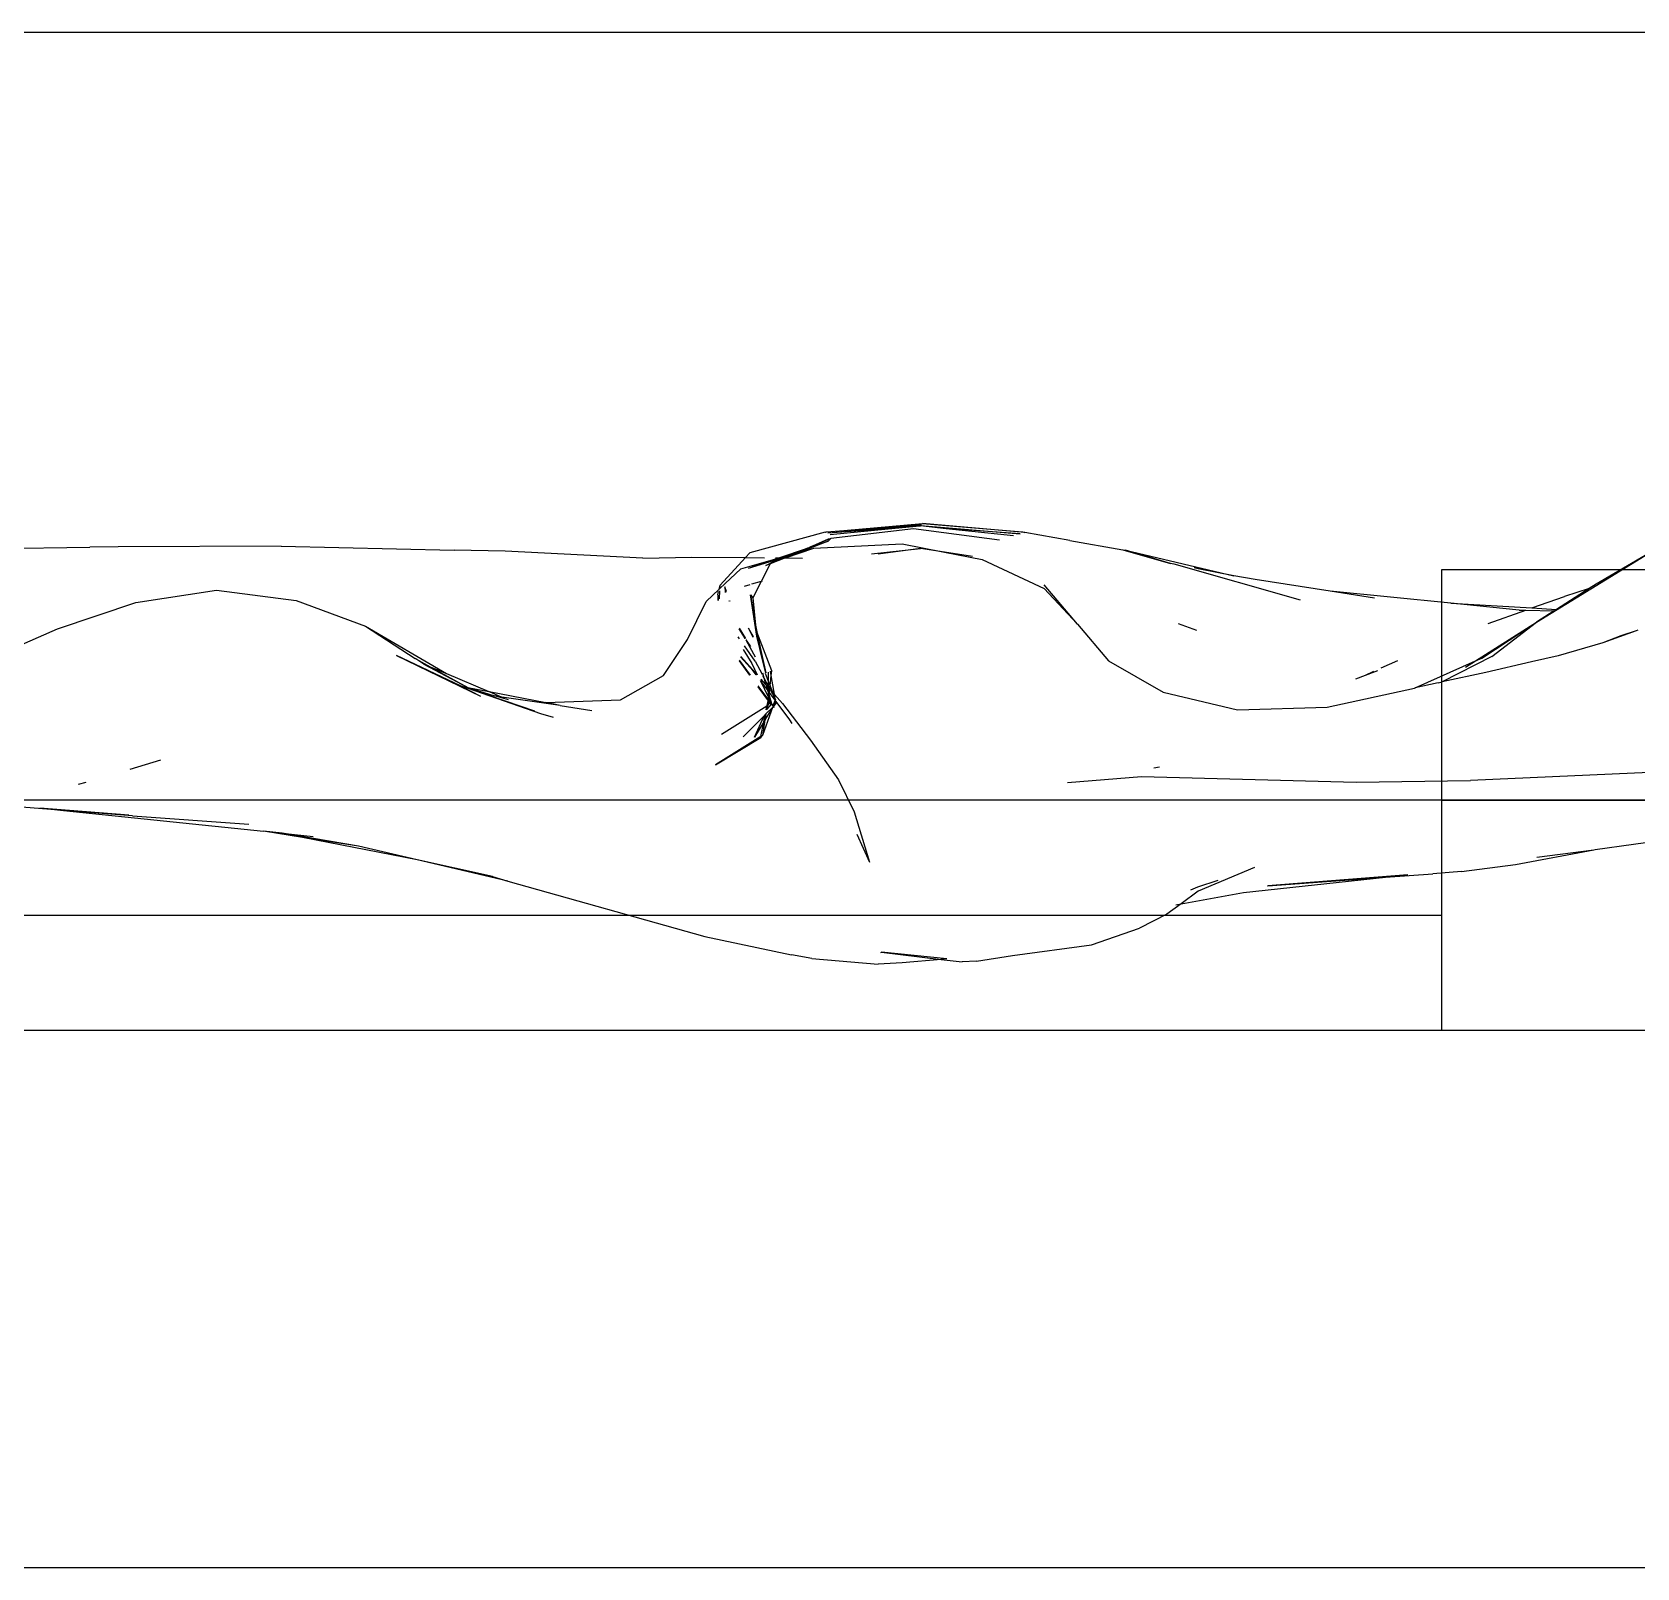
# Model space of a CAD drawing. Header units: millimetres. Extents: x -41292 to 298682, y -22072 to 33155.
# Drawn here: x 31321 to 31530.1, y -13759.4 to -13559.4 of the extents above; entities that cross this region are included whole.
import ezdxf

# ---------------------------------------------------------------- set-up
doc = ezdxf.new("R2010")
doc.units = ezdxf.units.MM
doc.layers.add('창호', color=4, linetype='Continuous')
doc.layers.add('틀', color=8, linetype='Continuous')

# ---------------------------------------------------------------- blocks, each defined once
blk = doc.blocks.new('rmfnasesx')
for p, q in [((58887.61, 1887.9), (58877.81, 1885.22)), ((58887.61, 1887.9), (58887.65, 1887.9)), ((58887.65, 1887.9), (58887.78, 1887.94)), ((58887.78, 1887.94), (58890.02, 1888.11)), ((58899.93, 1888.72), (58887.94, 1887.76)), ((58895.83, 1888.33), (58887.94, 1887.76)), ((58888.25, 1887.6), (58895.83, 1888.33)), ((58899.11, 1888.32), (58888.36, 1887.07)), ((58890.02, 1888.11), (58900.28, 1889.02)), ((58890.02, 1888.11), (58900.14, 1888.9)), ((58895.83, 1888.33), (58899.93, 1888.72)), ((58910.32, 1886.86), (58899.11, 1888.32)), ((58899.93, 1888.72), (58900.01, 1888.71)), ((58900.04, 1888.74), (58900.01, 1888.71)), ((58900.04, 1888.74), (58913, 1887.66)), ((58900.04, 1888.74), (58903.37, 1888.36)), ((58900.28, 1889.02), (58913.32, 1887.92)), ((58913.63, 1887.85), (58900.28, 1889.02)), ((58913, 1887.66), (58903.37, 1888.36)), ((58903.37, 1888.36), (58912.16, 1887.44)), ((58913.32, 1887.92), (58913.63, 1887.85)), ((58919.49, 1886.81), (58913.63, 1887.85)), ((58775.08, 1885.69), (58791.83, 1885.92)), ((58795.52, 1885.99), (58791.83, 1885.92)), ((58816.74, 1886.08), (58795.52, 1885.99)), ((58816.74, 1886.08), (58839.26, 1885.54)), ((58881.55, 1884.55), (58885.31, 1885.82)), ((58882.42, 1884.54), (58886.14, 1885.79)), ((58885.31, 1885.82), (58883.52, 1885.06)), ((58887.98, 1886.73), (58884.24, 1885.26)), ((58884.24, 1885.26), (58886.14, 1885.79)), ((58885.31, 1885.82), (58885.59, 1885.92)), ((58888.36, 1887.07), (58885.59, 1885.92)), ((58885.59, 1885.92), (58888.05, 1887.04)), ((58885.59, 1885.92), (58887.98, 1886.73)), ((58886.14, 1885.79), (58897.62, 1886.35)), ((58887.98, 1886.73), (58888.36, 1887.07)), ((58888.05, 1887.04), (58888.36, 1887.07)), ((58893.63, 1885.07), (58900.04, 1885.78)), ((58900.04, 1885.78), (58894.52, 1885.03)), ((58897.62, 1886.35), (58903.17, 1885.28)), ((58903.17, 1885.28), (58900.04, 1885.78)), ((58919.49, 1886.81), (58926.36, 1885.57)), ((58845.9, 1885.41), (58839.26, 1885.54)), ((58863.84, 1884.51), (58845.9, 1885.41)), ((58863.84, 1884.51), (58870.24, 1884.64)), ((58870.24, 1884.64), (58877.23, 1884.58)), ((58873.91, 1880.97), (58877.23, 1884.58)), ((58876.62, 1883.13), (58880.89, 1884.32)), ((58877.23, 1884.58), (58877.81, 1885.22)), ((58877.23, 1884.58), (58879.69, 1884.56)), ((58877.6, 1883.2), (58882.02, 1884.54)), ((58877.6, 1883.2), (58880.89, 1884.32)), ((58880.44, 1883.76), (58879.28, 1881.48)), ((58879.86, 1883.53), (58880.49, 1883.85)), ((58880.44, 1883.76), (58879.86, 1883.53)), ((58882.42, 1884.54), (58880.44, 1883.76)), ((58880.44, 1883.76), (58882.13, 1884.54)), ((58880.49, 1883.85), (58880.44, 1883.76)), ((58882.02, 1884.54), (58880.49, 1883.85)), ((58880.89, 1884.32), (58881.55, 1884.55)), ((58881.12, 1884.55), (58881.55, 1884.55)), ((58881.55, 1884.55), (58881.69, 1884.55)), ((58881.69, 1884.55), (58883.26, 1884.98)), ((58881.69, 1884.55), (58882.02, 1884.54)), ((58882.02, 1884.54), (58882.13, 1884.54)), ((58882.28, 1884.54), (58882.13, 1884.54)), ((58882.63, 1884.73), (58882.28, 1884.54)), ((58882.28, 1884.54), (58882.42, 1884.54)), ((58882.42, 1884.54), (58884.24, 1885.26)), ((58882.42, 1884.54), (58884.65, 1884.52)), ((58882.99, 1884.83), (58882.63, 1884.73)), ((58883.26, 1884.98), (58882.99, 1884.83)), ((58883.52, 1885.06), (58883.26, 1884.98)), ((58883.52, 1885.06), (58884.24, 1885.26)), ((58903.17, 1885.28), (58908.06, 1884.33)), ((58906.8, 1884.7), (58903.17, 1885.28)), ((58908.06, 1884.33), (58916.12, 1880.56)), ((58926.36, 1885.57), (58926.73, 1885.53)), ((58926.36, 1885.57), (58932.6, 1883.82)), ((58932.6, 1883.82), (58926.73, 1885.53)), ((58926.73, 1885.53), (58940.86, 1882.2)), ((58932.79, 1883.76), (58932.6, 1883.82)), ((58933.07, 1883.73), (58932.79, 1883.76)), ((58949.52, 1879.04), (58933.07, 1883.73)), ((58980.27, 1876.16), (58994.41, 1884.83)), ((58994.41, 1884.83), (58988.03, 1881.12)), ((58873.89, 1880.55), (58876.62, 1883.13)), ((58879.28, 1881.48), (58878, 1881.1)), ((58879.28, 1881.48), (58878.2, 1879.36)), ((58879.38, 1881.51), (58879.28, 1881.48)), ((58936.2, 1883.1), (58935.69, 1883.23)), ((58940.86, 1882.2), (58936.2, 1883.1)), ((58943.6, 1881.74), (58940.86, 1882.2)), ((58953.41, 1880.2), (58943.6, 1881.74)), ((58797.8, 1878.73), (58808.3, 1880.34)), ((58808.3, 1880.34), (58818.68, 1878.97)), ((58872.1, 1878.87), (58873.79, 1880.47)), ((58873.63, 1879.72), (58873.72, 1880.15)), ((58873.63, 1879.72), (58873.63, 1878.99)), ((58873.63, 1879.72), (58873.65, 1879.01)), ((58873.79, 1880.47), (58873.91, 1880.97)), ((58873.79, 1880.47), (58873.89, 1880.55)), ((58873.82, 1879.19), (58873.87, 1880.27)), ((58873.89, 1880.55), (58873.91, 1880.97)), ((58874.74, 1880.17), (58874.54, 1880.79)), ((58874.54, 1880.79), (58874.56, 1880.09)), ((58874.7, 1880.13), (58874.56, 1880.09)), ((58874.56, 1880.09), (58874.6, 1880.02)), ((58877.8, 1881.04), (58877.05, 1880.82)), ((58878.69, 1874.34), (58877.87, 1879.72)), ((58877.87, 1879.72), (58878.2, 1879.36)), ((58877.87, 1879.72), (58878.55, 1875.76)), ((58878.2, 1879.36), (58878.55, 1875.76)), ((58916.12, 1880.56), (58920.47, 1875.89)), ((58920.47, 1875.89), (58916.13, 1881.02)), ((58959.17, 1879.3), (58953.41, 1880.2)), ((58969.11, 1878.64), (58953.41, 1880.2)), ((58979.67, 1878.02), (58983.92, 1879.52)), ((58987.12, 1880.54), (58982.88, 1877.83)), ((58987.12, 1880.54), (58983.92, 1879.52)), ((58988.03, 1881.12), (58987.12, 1880.54)), ((58787.6, 1875.29), (58797.8, 1878.73)), ((58818.68, 1878.97), (58827.72, 1875.65)), ((58869.69, 1873.93), (58872.1, 1878.87)), ((58875.14, 1878.88), (58875.12, 1878.96)), ((58875.16, 1879), (58875.2, 1878.89)), ((58977.99, 1877.75), (58969.11, 1878.64)), ((58969.11, 1878.64), (58979.67, 1878.02)), ((58973.95, 1875.99), (58978.87, 1877.73)), ((58977.99, 1877.75), (58978.87, 1877.73)), ((58978.87, 1877.73), (58982.59, 1877.65)), ((58979.67, 1878.02), (58982.88, 1877.83)), ((58982.59, 1877.65), (58980.27, 1876.16)), ((58982.59, 1877.65), (58982.88, 1877.83)), ((58778.14, 1871.18), (58787.6, 1875.29)), ((58827.72, 1875.65), (58838.3, 1869.47)), ((58827.72, 1875.65), (58834.21, 1871.43)), ((58876.84, 1874.62), (58876.41, 1875.29)), ((58876.42, 1875.37), (58877.25, 1874.05)), ((58876.42, 1875.37), (58876.84, 1874.62)), ((58878.25, 1874.25), (58877.64, 1875.37)), ((58877.64, 1875.37), (58878.18, 1874.23)), ((58878.55, 1875.76), (58878.7, 1874.9)), ((58878.55, 1875.76), (58878.69, 1874.34)), ((58920.47, 1875.89), (58924.51, 1871.12)), ((58936.04, 1875.07), (58933.62, 1875.94)), ((58972.32, 1871.13), (58980.27, 1876.16)), ((58973.14, 1871.49), (58980.27, 1876.16)), ((58974.45, 1871.71), (58980.27, 1876.16)), ((58866.54, 1869.23), (58869.69, 1873.93)), ((58876.45, 1873.99), (58876.26, 1874.26)), ((58877.21, 1874.05), (58876.84, 1874.62)), ((58876.84, 1874.62), (58877.16, 1874.05)), ((58878.48, 1871.07), (58877.08, 1873.08)), ((58877.31, 1873.78), (58878.49, 1871.67)), ((58877.35, 1873.9), (58877.33, 1873.85)), ((58877.83, 1873.12), (58877.33, 1873.85)), ((58877.92, 1872.94), (58877.83, 1873.12)), ((58878.7, 1874.9), (58878.69, 1874.34)), ((58879.08, 1872.75), (58878.69, 1874.34)), ((58880.66, 1869.85), (58878.7, 1874.9)), ((58878.7, 1874.9), (58879.22, 1872.49)), ((58988.9, 1873.48), (58983.11, 1871.77)), ((58993.23, 1875.03), (58988.9, 1873.48)), ((58991.24, 1874.38), (58988.9, 1873.48)), ((58993.23, 1875.03), (58991.24, 1874.38)), ((58993.46, 1875.11), (58993.23, 1875.03)), ((58840.1, 1867.86), (58831.78, 1871.83)), ((58831.78, 1871.83), (58842.7, 1866.53)), ((58834.3, 1871.38), (58834.21, 1871.43)), ((58835.34, 1870.71), (58834.3, 1871.38)), ((58834.3, 1871.38), (58836.15, 1870.36)), ((58876.42, 1871.12), (58877.76, 1869.25)), ((58877.88, 1869.26), (58876.44, 1871.2)), ((58878.26, 1869.8), (58876.59, 1871.65)), ((58876.61, 1871.71), (58877.8, 1870.41)), ((58876.92, 1872.62), (58878.07, 1870.79)), ((58878.48, 1871.07), (58879.38, 1869.38)), ((58879.22, 1872.49), (58879.08, 1872.75)), ((58879.27, 1871.97), (58879.08, 1872.75)), ((58879.22, 1872.49), (58879.39, 1871.72)), ((58879.27, 1871.97), (58879.39, 1871.72)), ((58879.86, 1869.56), (58879.27, 1871.97)), ((58879.39, 1871.72), (58879.86, 1869.56)), ((58924.51, 1871.12), (58931.64, 1867.07)), ((58962.15, 1871.15), (58959.99, 1870.17)), ((58964.45, 1867.62), (58972.32, 1871.13)), ((58974.45, 1871.71), (58968, 1868.39)), ((58971.03, 1870.31), (58972.32, 1871.13)), ((58972.32, 1871.13), (58973.14, 1871.49)), ((58979.62, 1871.02), (58973.67, 1869.62)), ((58983.11, 1871.77), (58979.62, 1871.02)), ((58835.34, 1870.71), (58841.06, 1867.66)), ((58835.34, 1870.71), (58836.15, 1870.36)), ((58836.15, 1870.36), (58841.06, 1867.66)), ((58836.15, 1870.36), (58838.3, 1869.47)), ((58838.3, 1869.47), (58843.81, 1867.14)), ((58860.95, 1866.06), (58866.54, 1869.23)), ((58878.76, 1869.33), (58877.8, 1870.41)), ((58878.26, 1869.8), (58877.8, 1870.41)), ((58878.07, 1870.79), (58878.76, 1869.33)), ((58878.62, 1869.32), (58878.26, 1869.8)), ((58878.69, 1869.33), (58878.26, 1869.8)), ((58879.44, 1869.57), (58879.63, 1868.93)), ((58879.46, 1869.24), (58879.63, 1868.93)), ((58879.63, 1868.93), (58879.89, 1868.04)), ((58879.63, 1868.93), (58880.18, 1867.9)), ((58879.79, 1869.53), (58880.18, 1868.5)), ((58880.18, 1869.68), (58880.18, 1868.5)), ((58880.43, 1867.86), (58880.59, 1869.23)), ((58880.59, 1869.23), (58880.5, 1869.79)), ((58880.59, 1869.23), (58880.66, 1869.85)), ((58881, 1866.78), (58880.59, 1869.23)), ((58957.95, 1869.24), (58956.68, 1868.76)), ((58959.56, 1869.85), (58957.95, 1869.24)), ((58959.03, 1869.73), (58957.95, 1869.24)), ((58973.67, 1869.62), (58968, 1868.39)), ((58850.55, 1864.25), (58840.1, 1867.86)), ((58849.79, 1864.58), (58840.1, 1867.86)), ((58840.1, 1867.86), (58842.7, 1866.53)), ((58841.06, 1867.66), (58844.55, 1866.56)), ((58841.06, 1867.66), (58843.81, 1867.14)), ((58843.81, 1867.14), (58843.84, 1867.12)), ((58843.84, 1867.12), (58845.5, 1866.42)), ((58843.84, 1867.12), (58851.22, 1865.71)), ((58878.85, 1867.74), (58880.16, 1865.93)), ((58880.19, 1866.16), (58878.9, 1867.88)), ((58879.17, 1868.53), (58880.19, 1866.43)), ((58880.1, 1867.34), (58879.18, 1868.57)), ((58879.89, 1868.04), (58879.24, 1868.71)), ((58879.89, 1868.04), (58879.26, 1868.76)), ((58879.89, 1868.04), (58879.91, 1867.96)), ((58879.91, 1867.96), (58880.1, 1867.34)), ((58880.18, 1867.71), (58879.91, 1867.96)), ((58880.1, 1867.34), (58880.18, 1867.05)), ((58880.18, 1867.22), (58880.1, 1867.34)), ((58880.18, 1868.5), (58880.43, 1867.86)), ((58880.18, 1868.5), (58880.18, 1867.9)), ((58880.18, 1867.9), (58880.39, 1867.51)), ((58880.18, 1867.9), (58880.18, 1867.71)), ((58880.18, 1867.66), (58880.18, 1867.71)), ((58880.39, 1867.48), (58880.18, 1867.66)), ((58880.18, 1867.66), (58880.18, 1867.22)), ((58880.34, 1867.02), (58880.18, 1867.22)), ((58880.18, 1867.22), (58880.18, 1867.05)), ((58880.18, 1867.05), (58880.3, 1866.67)), ((58880.18, 1867.05), (58880.19, 1866.43)), ((58880.3, 1866.67), (58880.36, 1866.99)), ((58880.34, 1867.02), (58880.39, 1867.44)), ((58880.36, 1866.99), (58880.34, 1867.02)), ((58881.08, 1866.03), (58880.36, 1866.99)), ((58880.39, 1867.51), (58880.45, 1867.82)), ((58880.39, 1867.51), (58880.39, 1867.48)), ((58880.39, 1867.48), (58880.39, 1867.44)), ((58880.39, 1867.44), (58880.44, 1867.42)), ((58880.43, 1867.86), (58880.45, 1867.82)), ((58880.44, 1867.42), (58880.5, 1867.32)), ((58880.45, 1867.82), (58880.73, 1867.09)), ((58880.5, 1867.32), (58881.01, 1866.36)), ((58880.73, 1867.09), (58880.5, 1867.32)), ((58880.75, 1867.03), (58880.73, 1867.09)), ((58881, 1866.78), (58880.75, 1867.03)), ((58880.75, 1867.03), (58881.01, 1866.36)), ((58931.64, 1867.07), (58941.31, 1864.74)), ((58952.98, 1865.12), (58964.36, 1867.58)), ((58964.45, 1867.62), (58964.36, 1867.58)), ((58967.47, 1868.27), (58964.45, 1867.62)), ((58967.47, 1868.27), (58968, 1868.39)), ((58846.37, 1866.05), (58844.55, 1866.56)), ((58845.5, 1866.42), (58844.55, 1866.56)), ((58853.1, 1865.32), (58845.5, 1866.42)), ((58851.22, 1865.71), (58860.95, 1866.06)), ((58853.1, 1865.32), (58851.22, 1865.71)), ((58853.1, 1865.32), (58857.22, 1864.68)), ((58880.02, 1865.23), (58874.12, 1861.53)), ((58880.74, 1865.07), (58879.44, 1861.4)), ((58880.74, 1865.07), (58879.76, 1863.43)), ((58880.74, 1865.07), (58879.89, 1864.23)), ((58879.93, 1864.74), (58880.02, 1865.23)), ((58879.99, 1864.78), (58879.93, 1864.74)), ((58879.99, 1864.78), (58880.02, 1864.84)), ((58880.58, 1865.5), (58880.02, 1864.84)), ((58880.02, 1864.84), (58880.14, 1865.31)), ((58880.05, 1865.25), (58880.02, 1864.84)), ((58880.05, 1865.25), (58880.02, 1865.23)), ((58880.03, 1865.3), (58880.16, 1865.93)), ((58880.14, 1865.31), (58880.05, 1865.25)), ((58880.14, 1865.31), (58880.19, 1865.34)), ((58880.19, 1866.16), (58880.16, 1865.93)), ((58880.16, 1865.93), (58880.21, 1865.88)), ((58880.19, 1866.43), (58880.25, 1866.29)), ((58880.19, 1866.43), (58880.19, 1866.16)), ((58880.23, 1866.09), (58880.19, 1866.16)), ((58880.19, 1865.69), (58880.24, 1865.84)), ((58880.19, 1865.69), (58880.19, 1865.34)), ((58880.19, 1865.34), (58880.39, 1865.69)), ((58880.21, 1865.88), (58880.26, 1866.05)), ((58880.24, 1865.84), (58880.21, 1865.88)), ((58880.23, 1866.09), (58880.28, 1866.23)), ((58880.26, 1866.05), (58880.23, 1866.09)), ((58880.39, 1865.69), (58880.24, 1865.84)), ((58880.25, 1866.29), (58880.32, 1866.6)), ((58880.25, 1866.29), (58880.28, 1866.23)), ((58880.44, 1865.81), (58880.26, 1866.05)), ((58880.28, 1866.23), (58880.46, 1865.86)), ((58880.3, 1866.67), (58880.32, 1866.6)), ((58880.32, 1866.6), (58880.63, 1865.56)), ((58880.39, 1865.69), (58880.44, 1865.81)), ((58880.58, 1865.5), (58880.39, 1865.69)), ((58880.44, 1865.81), (58880.46, 1865.86)), ((58880.63, 1865.56), (58880.44, 1865.81)), ((58880.63, 1865.56), (58880.58, 1865.5)), ((58880.78, 1865.29), (58880.58, 1865.5)), ((58880.81, 1865.31), (58880.63, 1865.56)), ((58880.78, 1865.13), (58880.74, 1865.07)), ((58880.75, 1865.11), (58880.74, 1865.07)), ((58880.86, 1865.21), (58880.78, 1865.13)), ((58881.08, 1866.03), (58880.81, 1865.31)), ((58880.87, 1865.23), (58880.86, 1865.21)), ((58880.99, 1865.07), (58880.86, 1865.21)), ((58881.2, 1865.56), (58880.87, 1865.23)), ((58880.99, 1865.07), (58880.87, 1865.23)), ((58881.17, 1865.78), (58880.93, 1865.39)), ((58881, 1866.75), (58881, 1866.78)), ((58882.06, 1865.58), (58881, 1866.75)), ((58881.1, 1866.2), (58881, 1866.75)), ((58881.01, 1866.36), (58881.1, 1866.2)), ((58881.01, 1866.36), (58881.08, 1866.03)), ((58881.12, 1866.09), (58881.08, 1866.03)), ((58881.08, 1866.03), (58881.14, 1865.94)), ((58881.1, 1866.2), (58881.12, 1866.15)), ((58881.12, 1866.15), (58881.12, 1866.09)), ((58881.14, 1865.94), (58881.12, 1866.09)), ((58881.14, 1865.94), (58881.21, 1865.85)), ((58881.17, 1865.78), (58881.14, 1865.94)), ((58881.21, 1865.85), (58881.17, 1865.78)), ((58881.2, 1865.56), (58881.17, 1865.78)), ((58883.02, 1863.43), (58881.21, 1865.85)), ((58882.06, 1865.58), (58885.71, 1860.81)), ((58941.31, 1864.74), (58952.98, 1865.12)), ((58852.22, 1863.75), (58850.55, 1864.25)), ((58879.64, 1863.97), (58876.92, 1861.22)), ((58878.42, 1861.2), (58879.64, 1863.97)), ((58879.62, 1863.19), (58878.42, 1861.2)), ((58879.24, 1861.28), (58879.62, 1863.19)), ((58879.76, 1863.43), (58879.44, 1861.4)), ((58879.62, 1863.19), (58879.8, 1864.15)), ((58879.76, 1863.43), (58879.62, 1863.19)), ((58879.8, 1864.15), (58879.64, 1863.97)), ((58879.89, 1864.23), (58879.76, 1863.43)), ((58879.89, 1864.23), (58879.8, 1864.15)), ((58883.32, 1862.97), (58883.02, 1863.43)), ((58879.24, 1861.28), (58873.3, 1857.59)), ((58873.3, 1857.59), (58879.21, 1861.15)), ((58879.21, 1861.15), (58879.44, 1861.4)), ((58879.21, 1861.15), (58879.24, 1861.28)), ((58879.44, 1861.4), (58879.24, 1861.28)), ((58885.71, 1860.81), (58889.36, 1855.62)), ((58801.04, 1858.18), (58797.02, 1856.98)), ((58931.15, 1857.28), (58930.42, 1857.14)), ((59002.73, 1856.95), (58971.68, 1855.57)), ((58791.31, 1855.31), (58790.28, 1855.02)), ((58889.36, 1855.62), (58891.38, 1851.48)), ((58919.18, 1855.31), (58928.83, 1856.08)), ((58928.83, 1856.08), (58956.76, 1855.34)), ((58956.76, 1855.34), (58971.68, 1855.57)), ((58788.39, 1851.65), (58782.41, 1852.12)), ((58785.29, 1851.97), (58796.88, 1851.07)), ((58785.29, 1851.97), (58788.39, 1851.65)), ((58797.39, 1850.93), (58788.39, 1851.65)), ((58788.39, 1851.65), (58814.44, 1848.94)), ((58797.39, 1850.93), (58812.53, 1849.86)), ((58891.38, 1851.48), (58893.36, 1844.91)), ((58987.9, 1846.55), (59014.64, 1850.35)), ((58819.52, 1848.14), (58814.44, 1848.94)), ((58816.88, 1848.68), (58814.44, 1848.94)), ((58826.81, 1847), (58816.88, 1848.68)), ((58816.88, 1848.68), (58820.89, 1848.27)), ((58819.52, 1848.14), (58816.88, 1848.68)), ((58826.81, 1847), (58819.52, 1848.14)), ((58834.46, 1845.23), (58819.52, 1848.14)), ((58891.74, 1848.57), (58893.36, 1844.91)), ((58834.46, 1845.23), (58826.81, 1847)), ((58977.52, 1844.6), (58987.75, 1846.53)), ((58980.33, 1845.58), (58987.75, 1846.53)), ((58987.75, 1846.53), (58987.9, 1846.55)), ((58844.27, 1843.03), (58834.46, 1845.23)), ((58846.28, 1842.46), (58834.46, 1845.23)), ((58943.54, 1844.22), (58936.2, 1841.12)), ((58970.49, 1843.72), (58977.52, 1844.6)), ((58844.27, 1843.03), (58846.28, 1842.46)), ((58846.28, 1842.46), (58871.93, 1835.22)), ((58936.17, 1841.69), (58938.8, 1842.59)), ((58942.11, 1840.98), (58960.58, 1842.95)), ((58945.22, 1841.82), (58945.25, 1841.83)), ((58963.51, 1843.27), (58945.25, 1841.83)), ((58945.25, 1841.83), (58960.58, 1842.95)), ((58960.58, 1842.95), (58966.77, 1843.41)), ((58960.58, 1842.95), (58963.51, 1843.27)), ((58970.49, 1843.72), (58966.77, 1843.41)), ((58936.2, 1841.12), (58934, 1839.51)), ((58934, 1839.51), (58942.11, 1840.98)), ((58935.26, 1841.3), (58936.17, 1841.69)), ((58932.1, 1838.13), (58928.57, 1836.3)), ((58934, 1839.51), (58932.1, 1838.13)), ((58933.28, 1839.38), (58934, 1839.51)), ((58922.29, 1834.16), (58928.57, 1836.3)), ((58871.93, 1835.22), (58883.2, 1832.85)), ((58912, 1832.74), (58922.29, 1834.16)), ((58885.87, 1832.37), (58883.2, 1832.85)), ((58885.87, 1832.37), (58894.53, 1831.63)), ((58897.62, 1831.79), (58894.53, 1831.63)), ((58894.84, 1833.16), (58894.93, 1833.18)), ((58903.45, 1832.33), (58894.93, 1833.18)), ((58894.93, 1833.18), (58902.71, 1832.26)), ((58902.71, 1832.26), (58897.62, 1831.79)), ((58903.45, 1832.33), (58902.71, 1832.26)), ((58902.71, 1832.26), (58905.46, 1831.94)), ((58907.3, 1832.04), (58905.46, 1831.94)), ((58907.3, 1832.04), (58912, 1832.74)), ((61397.95, 1753.01), (57147.95, 1753.01))]:
    blk.add_line(p, q)

msp = doc.modelspace()

# ---------------------------------------------------------------- linework, layer by layer
at = {"layer": '창호'}
for p, q in [((31504.67, -13659.42), (29224.67, -13659.42)), ((31504.67, -13689.42), (29224.67, -13689.42))]:
    msp.add_line(p, q, dxfattribs=at)
at = {"layer": '틀'}
for p, q in [((29134.67, -13559.42), (33934.67, -13559.42)), ((29224.67, -13674.42), (31504.67, -13674.42)), ((33934.67, -13759.42), (29134.67, -13759.42))]:
    msp.add_line(p, q, dxfattribs=at)
for points in [[(31504.67, -13659.42), (31504.67, -13629.42), (31564.67, -13629.42), (31564.67, -13659.42)], [(31504.67, -13689.42), (31504.67, -13659.42), (31564.67, -13659.42), (31564.67, -13689.42)]]:
    msp.add_lwpolyline(points, close=True, dxfattribs=at)

# ---------------------------------------------------------------- block references
msp.add_blockref('rmfnasesx', (-27463.27, -15512.43))

doc.saveas('drawing.dxf')
